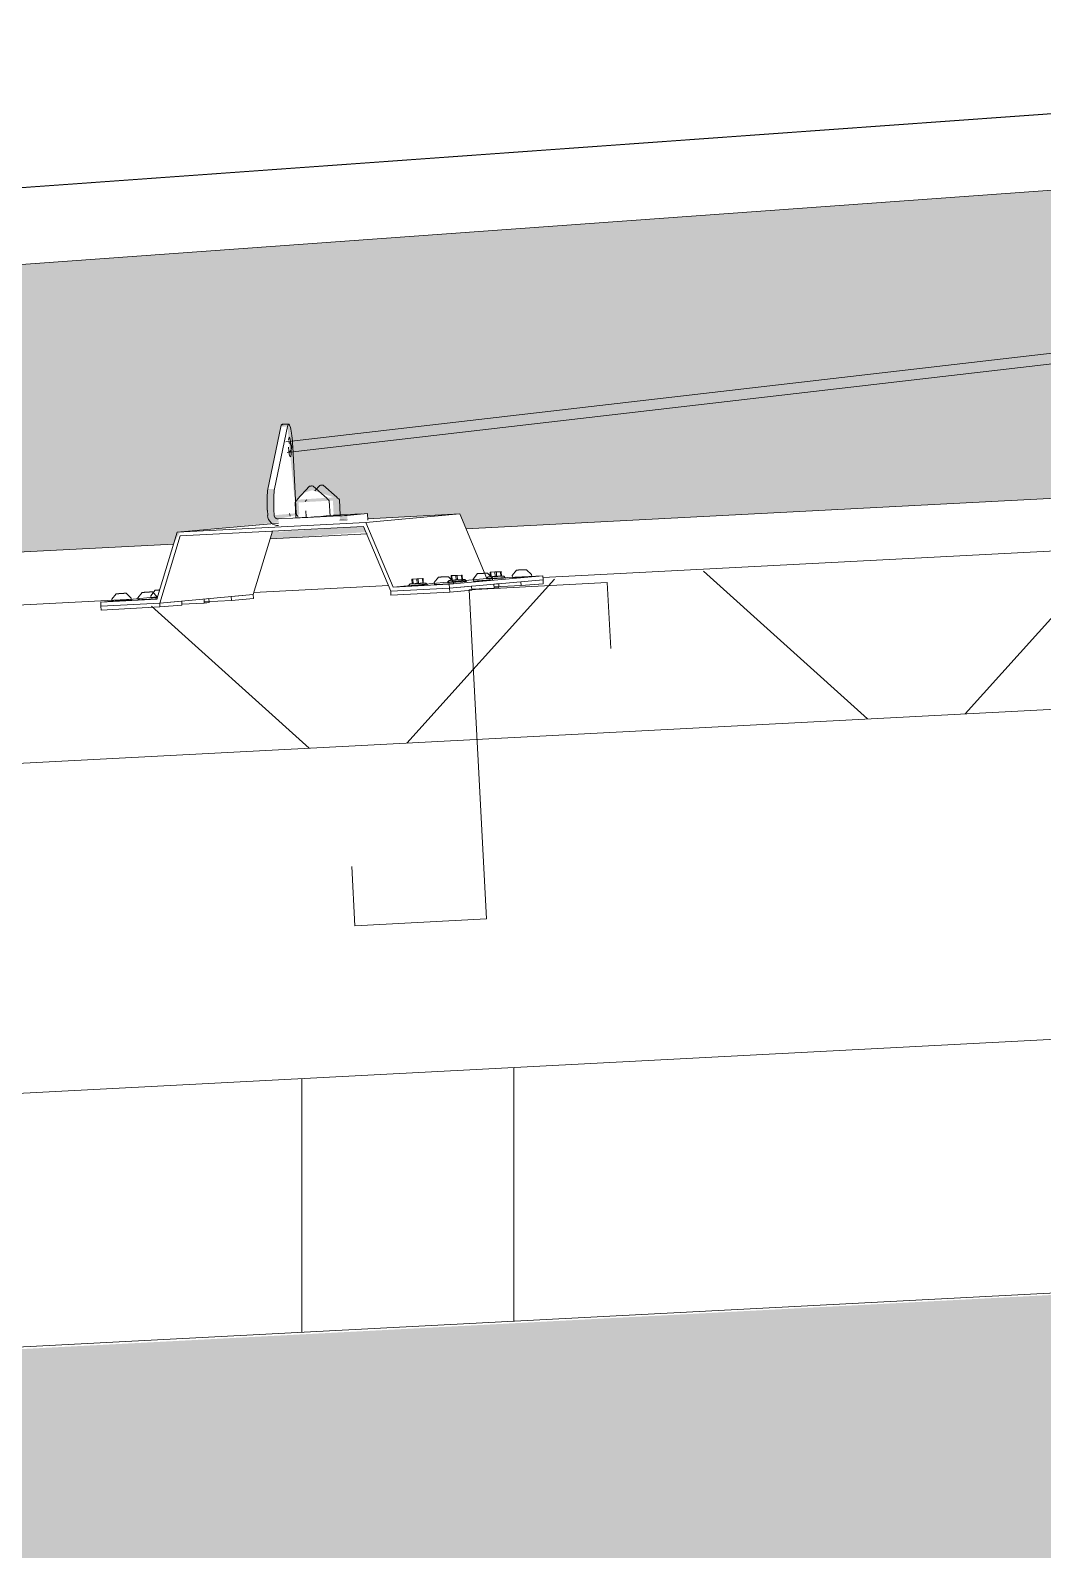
# Model space of a CAD drawing. Header units: millimetres. Extents: x 4237772 to 4686020, y -673 to 29459.
# Drawn here: x 4446597 to 4447365, y 9588 to 10741 of the extents above; entities that cross this region are included whole.
import ezdxf

# ---------------------------------------------------------------- set-up
doc = ezdxf.new("R2010")
doc.units = ezdxf.units.MM
for name, color, linetype, lineweight in [('A-DETL', 90, 'Continuous', 18), ('A-GENM', 13, 'Continuous', 5), ('A-ROOF', 132, 'Continuous', 5), ('A-ROOF-PATT', 132, 'Continuous', 5), ('Q-SPCQ', 91, 'Continuous', 5), ('S-COLS', 52, 'Continuous', 5)]:
    doc.layers.add(name, color=color, linetype=linetype, lineweight=lineweight)

# ---------------------------------------------------------------- blocks, each defined once
blk = doc.blocks.new('Mechanical - Condensers - Mechanical - Condensers-1249279-SECTION - GRIDS B1-B2')
at = {"layer": 'A-GENM'}
h = blk.add_hatch(color=256, dxfattribs=at)
h.paths.add_polyline_path([(4415037.4, 8329.8), (4436182.7, 9438.4), (4436182.7, 10891.3), (4436172.5, 10891.3), (4436172.5, 10439.2), (4414985.1, 9328.4), (4415005.1, 8947.9)])
h.paths.add_polyline_path([(4436716.5, 9466.4), (4437172.1, 9490.2), (4437172.1, 13590.3), (4461105.5, 13590.3), (4461105.5, 14590.3), (4437034.5, 14590), (4436716.5, 14562.1), (4436716.5, 9584)])
h.paths.add_polyline_path([(4436182.7, 10904), (4436182.7, 11332.6), (4436172.5, 11332.6), (4436172.5, 10904)])
h.paths.add_polyline_path([(4436182.7, 11345.3), (4436182.7, 14590.3), (4436172.5, 14590.3), (4436172.5, 11345.3)])
h.paths.add_polyline_path([(4475115.8, 13590.3), (4477373.7, 13590.3), (4477373.7, 14590.3), (4461305.5, 14590.3), (4461305.5, 13590.3), (4474992.1, 13590.3)])
blk.add_hatch(color=256, dxfattribs=at).paths.add_polyline_path([(4414985.1, 9328.4), (4436172.5, 10439.2), (4436075.1, 10534.1), (4414982.2, 9426), (4414981.9, 9414.9), (4414983.9, 9354.3)])
blk.add_line((4436075.1, 10534.1), (4414982.5, 9428.3), dxfattribs=at)
blk = doc.blocks.new('Static Line_Sayfa_Metal Deck_Pan Mount - Up to 15 _ pitch - Max 2 Users-1848369-SECTION - GRIDS B1-B2')
at = {"layer": 'Q-SPCQ'}
for p, q in [((4421898.8, 10513.6), (4421163.2, 10428.4)), ((4421164.1, 10420.4), (4421899.7, 10505.7)), ((4421149.5, 10392.5), (4421159.3, 10439.9)), ((4421164.3, 10440.2), (4421154.5, 10392.8)), ((4421165.2, 10442), (4421160.2, 10441.8)), ((4421171, 10374.3), (4421168.3, 10424.7)), ((4421194.1, 10385.8), (4421194.6, 10385.1)), ((4421195.5, 10384.6), (4421194.6, 10385.1)), ((4421201.8, 10386.5), (4421202.3, 10385.8)), ((4421203.2, 10385.3), (4421202.3, 10385.8)), ((4421203.8, 10384.5), (4421203.2, 10385.3)), ((4421149.3, 10372.5), (4421149.1, 10376.7)), ((4421154, 10377), (4421154.2, 10372.8)), ((4421170.1, 10382.4), (4421170.5, 10383.3)), ((4421170.1, 10382.4), (4421170.7, 10370.8)), ((4421171.4, 10383.9), (4421170.5, 10383.3)), ((4421171.8, 10384.7), (4421171.4, 10383.9)), ((4421177.8, 10383.1), (4421178.2, 10384)), ((4421179.1, 10384.6), (4421178.2, 10384)), ((4421178.2, 10376.2), (4421178.4, 10371.5)), ((4421196, 10383.8), (4421195.5, 10384.6)), ((4421196.6, 10372.2), (4421196, 10383.8)), ((4421220.7, 10373.9), (4421199.3, 10372.8)), ((4421204.4, 10372.9), (4421203.8, 10384.5)), ((4421217.2, 10373.4), (4421225, 10374.1)), ((4421295, 10373.8), (4421223.9, 10367.4)), ((4421225.3, 10369.1), (4421225, 10374.1)), ((4421225.2, 10370.2), (4421295, 10373.8)), ((4421295, 10373.8), (4421315.6, 10324.7)), ((4421223.9, 10367.4), (4421080.6, 10360)), ((4421151.6, 10366.4), (4421080.6, 10360)), ((4421082.8, 10357.1), (4421222, 10364.3)), ((4421151.6, 10366.4), (4421157.5, 10366.7)), ((4421157.4, 10370), (4421179.2, 10371.1)), ((4421179.2, 10371.1), (4421203.9, 10372.4)), ((4421204.1, 10369.1), (4421209.7, 10369.4)), ((4421209.5, 10372.7), (4421217.2, 10373.4)), ((4421222, 10364.3), (4421242.7, 10315.2)), ((4421244.6, 10318.3), (4421223.9, 10367.4)), ((4421080.6, 10360), (4421065.1, 10309.1)), ((4421067.4, 10306.2), (4421082.8, 10357.1)), ((4421153, 10360.8), (4421138.4, 10312.6)), ((4421318, 10329.6), (4421321.6, 10329.8)), ((4421318.6, 10329.7), (4421318, 10329.6)), ((4421318, 10329.6), (4421318.2, 10326.1)), ((4421322.8, 10329.9), (4421318.6, 10329.7)), ((4421318.6, 10329.7), (4421318.8, 10326.2)), ((4421321.6, 10329.8), (4421325.9, 10330)), ((4421321.8, 10326.3), (4421321.6, 10329.8)), ((4421326.5, 10330.1), (4421322.8, 10329.9)), ((4421322.8, 10329.9), (4421323, 10326.4)), ((4421325.9, 10330), (4421326.5, 10330.1)), ((4421325.9, 10330), (4421326.1, 10326.5)), ((4421326.5, 10330.1), (4421326.7, 10326.6)), ((4421349.6, 10326.3), (4421349.5, 10327.8)), ((4421242.7, 10315.2), (4421287.2, 10317.5)), ((4421242.7, 10315.2), (4421287.2, 10317.5)), ((4421315.6, 10324.7), (4421244.6, 10318.3)), ((4421287.1, 10320.5), (4421244.6, 10318.3)), ((4421258.8, 10324.3), (4421262.4, 10324.5)), ((4421259.4, 10324.3), (4421258.8, 10324.3)), ((4421259, 10320.8), (4421258.8, 10324.3)), ((4421262.6, 10321), (4421259, 10320.8)), ((4421259, 10320.8), (4421259.6, 10320.8)), ((4421263.6, 10324.6), (4421259.4, 10324.3)), ((4421259.6, 10320.8), (4421259.4, 10324.3)), ((4421259.6, 10320.8), (4421263.8, 10321.1)), ((4421262.4, 10324.5), (4421266.7, 10324.7)), ((4421262.6, 10321), (4421262.4, 10324.5)), ((4421266.9, 10321.2), (4421262.6, 10321)), ((4421267.3, 10324.7), (4421263.6, 10324.6)), ((4421263.6, 10324.6), (4421263.8, 10321.1)), ((4421263.8, 10321.1), (4421267.4, 10321.3)), ((4421266.7, 10324.7), (4421267.3, 10324.7)), ((4421266.9, 10321.2), (4421266.7, 10324.7)), ((4421267.4, 10321.3), (4421266.9, 10321.2)), ((4421267.4, 10321.3), (4421267.3, 10324.7)), ((4421275.7, 10321.7), (4421275.8, 10320.2)), ((4421358.1, 10326.9), (4421287.1, 10320.5)), ((4421287.2, 10317.5), (4421287.1, 10320.5)), ((4421358.3, 10323.9), (4421287.2, 10317.5)), ((4421287.2, 10317.5), (4421304, 10319)), ((4421287.4, 10314.5), (4421287.2, 10317.5)), ((4421304.1, 10316), (4421287.4, 10314.5)), ((4421288.4, 10327), (4421292, 10327.1)), ((4421289, 10327), (4421288.4, 10327)), ((4421288.6, 10323.5), (4421288.4, 10327)), ((4421292.2, 10323.6), (4421288.6, 10323.5)), ((4421288.6, 10323.5), (4421289.2, 10323.5)), ((4421293.2, 10327.2), (4421289, 10327)), ((4421289.2, 10323.5), (4421289, 10327)), ((4421289.2, 10323.5), (4421293.4, 10323.7)), ((4421290.4, 10320.9), (4421290.3, 10322.4)), ((4421292, 10327.1), (4421296.3, 10327.4)), ((4421292.2, 10323.6), (4421292, 10327.1)), ((4421296.5, 10323.9), (4421292.2, 10323.6)), ((4421296.9, 10327.4), (4421293.2, 10327.2)), ((4421293.2, 10327.2), (4421293.4, 10323.7)), ((4421293.4, 10323.7), (4421297, 10323.9)), ((4421296.3, 10327.4), (4421296.9, 10327.4)), ((4421296.5, 10323.9), (4421296.3, 10327.4)), ((4421297, 10323.9), (4421296.5, 10323.9)), ((4421297, 10323.9), (4421296.9, 10327.4)), ((4421304, 10319), (4421304.1, 10316)), ((4421321.1, 10317.6), (4421304.1, 10316.7)), ((4421305.3, 10324.3), (4421305.4, 10322.8)), ((4421315.6, 10324.7), (4421358.1, 10326.9)), ((4421321.8, 10326.3), (4421318.2, 10326.1)), ((4421318.2, 10326.1), (4421318.8, 10326.2)), ((4421318.8, 10326.2), (4421323, 10326.4)), ((4421320, 10323.6), (4421319.9, 10325.1)), ((4421320.9, 10320.6), (4421322.8, 10320.7)), ((4421321.1, 10317.6), (4421320.9, 10320.6)), ((4421341.7, 10319.4), (4421321.1, 10318.4)), ((4421321.1, 10317.7), (4421324.7, 10317.9)), ((4421322.9, 10317.7), (4421321.1, 10317.6)), ((4421326.1, 10326.5), (4421321.8, 10326.3)), ((4421322.8, 10320.7), (4421324.6, 10320.9)), ((4421324.7, 10317.9), (4421322.9, 10317.7)), ((4421323, 10326.4), (4421326.7, 10326.6)), ((4421324.7, 10317.9), (4421324.6, 10320.9)), ((4421326.7, 10326.6), (4421326.1, 10326.5)), ((4421334.9, 10327), (4421335, 10325.5)), ((4421341.5, 10322.4), (4421358.3, 10323.9)), ((4421341.5, 10322.4), (4421341.7, 10319.4)), ((4421358.4, 10320.9), (4421341.7, 10319.4)), ((4421358.1, 10326.9), (4421358.3, 10323.9)), ((4421358.4, 10320.9), (4421358.3, 10323.9)), ((4421065.8, 10310.8), (4421022.7, 10306.9)), ((4421065.1, 10309.1), (4421022.7, 10306.9)), ((4421022.7, 10306.9), (4421022.8, 10303.9)), ((4421022.8, 10303.9), (4421067.4, 10306.2)), ((4421022.8, 10303.9), (4421067.4, 10306.2)), ((4421031.1, 10309.1), (4421031.2, 10307.6)), ((4421045.8, 10308.3), (4421045.7, 10309.8)), ((4421050.9, 10310.1), (4421051, 10308.6)), ((4421060.7, 10311.7), (4421060.8, 10310.2)), ((4421067.4, 10306.2), (4421138.4, 10312.6)), ((4421067.4, 10306.2), (4421084.1, 10307.7)), ((4421067.5, 10303.2), (4421067.4, 10306.2)), ((4421084.3, 10304.7), (4421067.5, 10303.2)), ((4421084.3, 10304.7), (4421084.1, 10307.7)), ((4421101.2, 10306.2), (4421084.2, 10305.4)), ((4421101.1, 10309.2), (4421102.9, 10309.4)), ((4421101.2, 10306.2), (4421101.1, 10309.2)), ((4421121.9, 10308.1), (4421101.2, 10307)), ((4421101.2, 10306.4), (4421104.9, 10306.6)), ((4421103.1, 10306.4), (4421101.2, 10306.2)), ((4421102.9, 10309.4), (4421104.7, 10309.6)), ((4421104.9, 10306.6), (4421103.1, 10306.4)), ((4421104.9, 10306.6), (4421104.7, 10309.6)), ((4421121.7, 10311.1), (4421138.4, 10312.6)), ((4421121.9, 10308.1), (4421121.7, 10311.1)), ((4421138.6, 10309.6), (4421121.9, 10308.1)), ((4421138.6, 10309.6), (4421138.4, 10312.6)), ((4421242.8, 10312.2), (4421242.7, 10315.2)), ((4421287.4, 10314.5), (4421242.8, 10312.2)), ((4421023, 10300.9), (4421022.8, 10303.9)), ((4421067.5, 10303.2), (4421023, 10300.9))]:
    blk.add_line(p, q, dxfattribs=at)
at = {"layer": 'Q-SPCQ', "flags": 128}
for points in [[(4421171.8, 10384.7), (4421181.1, 10394.8), (4421181.8, 10394.9), (4421182, 10394.9), (4421182.1, 10394.9), (4421182.2, 10394.9), (4421182.2, 10394.9), (4421182.2, 10394.9), (4421182.3, 10394.9), (4421182.3, 10394.9), (4421182.3, 10394.9), (4421182.3, 10394.9), (4421182.3, 10394.9), (4421182.3, 10394.9), (4421182.4, 10394.9), (4421182.4, 10394.9), (4421182.4, 10394.9), (4421182.4, 10394.9)], [(4421194.1, 10385.8), (4421183.8, 10394.9), (4421183.1, 10395), (4421182.9, 10395), (4421182.8, 10395), (4421182.7, 10395), (4421182.7, 10395), (4421182.6, 10395), (4421182.6, 10395), (4421182.6, 10395), (4421182.6, 10395), (4421182.6, 10395), (4421182.5, 10395), (4421182.5, 10395), (4421182.5, 10395), (4421182.5, 10395), (4421182.5, 10395), (4421182.5, 10395)], [(4421185.1, 10391.4), (4421188.8, 10395.5), (4421189.5, 10395.6), (4421189.7, 10395.6), (4421189.8, 10395.6), (4421189.9, 10395.6), (4421189.9, 10395.6), (4421190, 10395.6), (4421190, 10395.6), (4421190, 10395.6), (4421190, 10395.6), (4421190, 10395.6), (4421190.1, 10395.6), (4421190.1, 10395.6), (4421190.1, 10395.6), (4421190.1, 10395.6), (4421190.1, 10395.6), (4421190.1, 10395.6)], [(4421201.8, 10386.5), (4421191.5, 10395.6), (4421190.8, 10395.7), (4421190.6, 10395.7), (4421190.5, 10395.7), (4421190.4, 10395.7), (4421190.4, 10395.7), (4421190.4, 10395.7), (4421190.3, 10395.7), (4421190.3, 10395.7), (4421190.3, 10395.7), (4421190.3, 10395.7), (4421190.3, 10395.7), (4421190.3, 10395.7), (4421190.3, 10395.7), (4421190.2, 10395.7), (4421190.2, 10395.7), (4421190.2, 10395.7)], [(4421305.3, 10324.3), (4421308.6, 10328.5), (4421308.9, 10328.5), (4421309, 10328.5), (4421309, 10328.5), (4421309.1, 10328.5), (4421309.1, 10328.5), (4421309.2, 10328.5), (4421309.2, 10328.5), (4421309.3, 10328.5), (4421309.3, 10328.5), (4421309.4, 10328.6), (4421309.4, 10328.6), (4421309.5, 10328.6), (4421309.6, 10328.6), (4421309.7, 10328.6), (4421309.7, 10328.6), (4421309.8, 10328.6), (4421309.9, 10328.6), (4421310, 10328.6), (4421310.1, 10328.6), (4421310.2, 10328.6), (4421310.3, 10328.6), (4421310.4, 10328.6), (4421310.5, 10328.6), (4421310.6, 10328.6), (4421310.7, 10328.6), (4421310.8, 10328.6), (4421311, 10328.6), (4421311.1, 10328.6), (4421311.2, 10328.7), (4421311.3, 10328.7), (4421311.5, 10328.7), (4421311.6, 10328.7), (4421311.7, 10328.7), (4421311.8, 10328.7), (4421312, 10328.7), (4421312.1, 10328.7), (4421312.2, 10328.7), (4421312.4, 10328.7), (4421312.5, 10328.7), (4421312.6, 10328.7), (4421312.8, 10328.7), (4421312.8, 10328.7)], [(4421319.9, 10325.1), (4421316.2, 10328.9), (4421315.9, 10328.9), (4421315.8, 10328.9), (4421315.8, 10328.9), (4421315.7, 10328.9), (4421315.7, 10328.9), (4421315.6, 10328.9), (4421315.6, 10328.9), (4421315.5, 10328.9), (4421315.5, 10328.9), (4421315.4, 10328.9), (4421315.4, 10328.9), (4421315.3, 10328.9), (4421315.2, 10328.9), (4421315.2, 10328.9), (4421315.1, 10328.9), (4421315, 10328.8), (4421314.9, 10328.8), (4421314.8, 10328.8), (4421314.7, 10328.8), (4421314.6, 10328.8), (4421314.5, 10328.8), (4421314.4, 10328.8), (4421314.3, 10328.8), (4421314.2, 10328.8), (4421314.1, 10328.8), (4421314, 10328.8), (4421313.9, 10328.8), (4421313.7, 10328.8), (4421313.6, 10328.8), (4421313.5, 10328.8), (4421313.4, 10328.8), (4421313.2, 10328.8), (4421313.1, 10328.8), (4421313, 10328.7), (4421312.8, 10328.7)], [(4421334.9, 10327), (4421338.2, 10331.1), (4421338.5, 10331.2), (4421338.6, 10331.2), (4421338.6, 10331.2), (4421338.7, 10331.2), (4421338.7, 10331.2), (4421338.8, 10331.2), (4421338.8, 10331.2), (4421338.9, 10331.2), (4421338.9, 10331.2), (4421339, 10331.2), (4421339.1, 10331.2), (4421339.1, 10331.2), (4421339.2, 10331.2), (4421339.3, 10331.2), (4421339.3, 10331.2), (4421339.4, 10331.2), (4421339.5, 10331.2), (4421339.6, 10331.3), (4421339.7, 10331.3), (4421339.8, 10331.3), (4421339.9, 10331.3), (4421340, 10331.3), (4421340.1, 10331.3), (4421340.2, 10331.3), (4421340.3, 10331.3), (4421340.5, 10331.3), (4421340.6, 10331.3), (4421340.7, 10331.3), (4421340.8, 10331.3), (4421340.9, 10331.3), (4421341.1, 10331.3), (4421341.2, 10331.3), (4421341.3, 10331.3), (4421341.5, 10331.4), (4421341.6, 10331.4), (4421341.7, 10331.4), (4421341.8, 10331.4), (4421342, 10331.4), (4421342.1, 10331.4), (4421342.2, 10331.4), (4421342.4, 10331.4), (4421342.4, 10331.4)], [(4421349.5, 10327.8), (4421345.8, 10331.5), (4421345.5, 10331.5), (4421345.4, 10331.5), (4421345.4, 10331.5), (4421345.3, 10331.5), (4421345.3, 10331.5), (4421345.2, 10331.5), (4421345.2, 10331.5), (4421345.1, 10331.5), (4421345.1, 10331.5), (4421345, 10331.5), (4421345, 10331.5), (4421344.9, 10331.5), (4421344.8, 10331.5), (4421344.8, 10331.5), (4421344.7, 10331.5), (4421344.6, 10331.5), (4421344.5, 10331.5), (4421344.4, 10331.5), (4421344.3, 10331.5), (4421344.2, 10331.5), (4421344.1, 10331.5), (4421344, 10331.5), (4421343.9, 10331.5), (4421343.8, 10331.5), (4421343.7, 10331.5), (4421343.6, 10331.5), (4421343.5, 10331.5), (4421343.3, 10331.5), (4421343.2, 10331.4), (4421343.1, 10331.4), (4421343, 10331.4), (4421342.8, 10331.4), (4421342.7, 10331.4), (4421342.6, 10331.4), (4421342.4, 10331.4)], [(4421060.7, 10311.7), (4421064, 10315.9), (4421064.3, 10315.9), (4421064.4, 10315.9), (4421064.4, 10315.9), (4421064.5, 10315.9), (4421064.5, 10315.9), (4421064.6, 10315.9), (4421064.6, 10315.9), (4421064.7, 10315.9), (4421064.7, 10315.9), (4421064.8, 10315.9), (4421064.8, 10316), (4421064.9, 10316), (4421065, 10316), (4421065.1, 10316), (4421065.1, 10316), (4421065.2, 10316), (4421065.3, 10316), (4421065.4, 10316), (4421065.5, 10316), (4421065.6, 10316), (4421065.7, 10316), (4421065.8, 10316), (4421065.9, 10316), (4421066, 10316), (4421066.1, 10316), (4421066.2, 10316), (4421066.4, 10316), (4421066.5, 10316), (4421066.6, 10316), (4421066.7, 10316.1), (4421066.9, 10316.1), (4421067, 10316.1), (4421067.1, 10316.1)], [(4421256, 10319.1), (4421257.3, 10320.7), (4421257.4, 10320.7), (4421257.4, 10320.7), (4421257.5, 10320.7), (4421257.5, 10320.7), (4421257.6, 10320.7), (4421257.6, 10320.7), (4421257.7, 10320.7), (4421257.8, 10320.8), (4421257.9, 10320.8), (4421258, 10320.8), (4421258.1, 10320.8), (4421258.2, 10320.8), (4421258.3, 10320.8), (4421258.4, 10320.8), (4421258.6, 10320.8), (4421258.7, 10320.8), (4421258.9, 10320.8), (4421259, 10320.8), (4421259.2, 10320.8), (4421259.3, 10320.8), (4421259.5, 10320.9), (4421259.7, 10320.9), (4421259.9, 10320.9), (4421260.1, 10320.9), (4421260.3, 10320.9), (4421260.5, 10320.9), (4421260.7, 10320.9), (4421260.9, 10320.9), (4421261.1, 10320.9), (4421261.3, 10321), (4421261.5, 10321), (4421261.8, 10321), (4421262, 10321), (4421262.2, 10321), (4421262.4, 10321), (4421262.7, 10321), (4421262.9, 10321), (4421263.1, 10321), (4421263.4, 10321.1), (4421263.6, 10321.1), (4421263.8, 10321.1), (4421264, 10321.1)], [(4421270.6, 10319.9), (4421269.2, 10321.3), (4421269.1, 10321.3), (4421269, 10321.3), (4421269, 10321.3), (4421268.9, 10321.3), (4421268.8, 10321.3), (4421268.8, 10321.3), (4421268.7, 10321.3), (4421268.6, 10321.3), (4421268.5, 10321.3), (4421268.4, 10321.3), (4421268.3, 10321.3), (4421268.2, 10321.3), (4421268.1, 10321.3), (4421268, 10321.3), (4421267.8, 10321.3), (4421267.7, 10321.3), (4421267.6, 10321.3), (4421267.4, 10321.3), (4421267.2, 10321.3), (4421267.1, 10321.2), (4421266.9, 10321.2), (4421266.7, 10321.2), (4421266.5, 10321.2), (4421266.3, 10321.2), (4421266.1, 10321.2), (4421265.9, 10321.2), (4421265.7, 10321.2), (4421265.5, 10321.2), (4421265.3, 10321.2), (4421265.1, 10321.1), (4421264.9, 10321.1), (4421264.6, 10321.1), (4421264.4, 10321.1), (4421264.2, 10321.1), (4421264, 10321.1), (4421264, 10321.1)], [(4421275.7, 10321.7), (4421279, 10325.8), (4421279.3, 10325.8), (4421279.4, 10325.9), (4421279.4, 10325.9), (4421279.5, 10325.9), (4421279.5, 10325.9), (4421279.6, 10325.9), (4421279.6, 10325.9), (4421279.7, 10325.9), (4421279.7, 10325.9), (4421279.8, 10325.9), (4421279.8, 10325.9), (4421279.9, 10325.9), (4421280, 10325.9), (4421280.1, 10325.9), (4421280.1, 10325.9), (4421280.2, 10325.9), (4421280.3, 10325.9), (4421280.4, 10325.9), (4421280.5, 10325.9), (4421280.6, 10325.9), (4421280.7, 10325.9), (4421280.8, 10325.9), (4421280.9, 10326), (4421281, 10326), (4421281.1, 10326), (4421281.2, 10326), (4421281.4, 10326), (4421281.5, 10326), (4421281.6, 10326), (4421281.7, 10326), (4421281.9, 10326), (4421282, 10326), (4421282.1, 10326), (4421282.2, 10326), (4421282.4, 10326), (4421282.5, 10326), (4421282.6, 10326), (4421282.8, 10326.1), (4421282.9, 10326.1), (4421283, 10326.1), (4421283.2, 10326.1), (4421283.2, 10326.1)], [(4421290.3, 10322.4), (4421286.6, 10326.2), (4421286.3, 10326.2), (4421286.2, 10326.2), (4421286.2, 10326.2), (4421286.1, 10326.2), (4421286.1, 10326.2), (4421286, 10326.2), (4421286, 10326.2), (4421285.9, 10326.2), (4421285.9, 10326.2), (4421285.8, 10326.2), (4421285.8, 10326.2), (4421285.7, 10326.2), (4421285.6, 10326.2), (4421285.5, 10326.2), (4421285.5, 10326.2), (4421285.4, 10326.2), (4421285.3, 10326.2), (4421285.2, 10326.2), (4421285.1, 10326.2), (4421285, 10326.2), (4421284.9, 10326.2), (4421284.8, 10326.2), (4421284.7, 10326.2), (4421284.6, 10326.1), (4421284.5, 10326.1), (4421284.4, 10326.1), (4421284.2, 10326.1), (4421284.1, 10326.1), (4421284, 10326.1), (4421283.9, 10326.1), (4421283.8, 10326.1), (4421283.6, 10326.1), (4421283.5, 10326.1), (4421283.4, 10326.1), (4421283.2, 10326.1)], [(4421285.6, 10321.8), (4421286.9, 10323.4), (4421287, 10323.4), (4421287, 10323.4), (4421287.1, 10323.4), (4421287.1, 10323.4), (4421287.2, 10323.4), (4421287.2, 10323.4), (4421287.3, 10323.4), (4421287.4, 10323.4), (4421287.5, 10323.4), (4421287.6, 10323.4), (4421287.7, 10323.4), (4421287.8, 10323.4), (4421287.9, 10323.4), (4421288, 10323.5), (4421288.2, 10323.5), (4421288.3, 10323.5), (4421288.5, 10323.5), (4421288.6, 10323.5), (4421288.8, 10323.5), (4421288.9, 10323.5), (4421289.1, 10323.5), (4421289.3, 10323.5), (4421289.5, 10323.5), (4421289.7, 10323.5), (4421289.9, 10323.6), (4421290.1, 10323.6), (4421290.3, 10323.6), (4421290.5, 10323.6), (4421290.7, 10323.6), (4421290.9, 10323.6), (4421291.2, 10323.6), (4421291.4, 10323.6), (4421291.6, 10323.7), (4421291.8, 10323.7), (4421292.1, 10323.7), (4421292.3, 10323.7), (4421292.5, 10323.7), (4421292.7, 10323.7), (4421293, 10323.7), (4421293.2, 10323.7), (4421293.4, 10323.7), (4421293.6, 10323.8)], [(4421300.2, 10322.6), (4421298.8, 10324), (4421298.7, 10324), (4421298.6, 10324), (4421298.6, 10324), (4421298.5, 10324), (4421298.5, 10324), (4421298.4, 10324), (4421298.3, 10324), (4421298.2, 10324), (4421298.1, 10324), (4421298.1, 10324), (4421297.9, 10324), (4421297.8, 10324), (4421297.7, 10324), (4421297.6, 10324), (4421297.5, 10323.9), (4421297.3, 10323.9), (4421297.2, 10323.9), (4421297, 10323.9), (4421296.8, 10323.9), (4421296.7, 10323.9), (4421296.5, 10323.9), (4421296.3, 10323.9), (4421296.1, 10323.9), (4421295.9, 10323.9), (4421295.7, 10323.9), (4421295.5, 10323.9), (4421295.3, 10323.8), (4421295.1, 10323.8), (4421294.9, 10323.8), (4421294.7, 10323.8), (4421294.5, 10323.8), (4421294.2, 10323.8), (4421294, 10323.8), (4421293.8, 10323.8), (4421293.6, 10323.8), (4421293.6, 10323.8)], [(4421315.2, 10324.5), (4421316.5, 10326), (4421316.6, 10326), (4421316.6, 10326.1), (4421316.7, 10326.1), (4421316.7, 10326.1), (4421316.8, 10326.1), (4421316.8, 10326.1), (4421316.9, 10326.1), (4421317, 10326.1), (4421317.1, 10326.1), (4421317.2, 10326.1), (4421317.3, 10326.1), (4421317.4, 10326.1), (4421317.5, 10326.1), (4421317.6, 10326.1), (4421317.8, 10326.1), (4421317.9, 10326.1), (4421318.1, 10326.1), (4421318.2, 10326.2), (4421318.4, 10326.2), (4421318.6, 10326.2), (4421318.7, 10326.2), (4421318.9, 10326.2), (4421319.1, 10326.2), (4421319.3, 10326.2), (4421319.5, 10326.2), (4421319.7, 10326.2), (4421319.9, 10326.2), (4421320.1, 10326.3), (4421320.3, 10326.3), (4421320.5, 10326.3), (4421320.8, 10326.3), (4421321, 10326.3), (4421321.2, 10326.3), (4421321.4, 10326.3), (4421321.7, 10326.3), (4421321.9, 10326.4), (4421322.1, 10326.4), (4421322.4, 10326.4), (4421322.6, 10326.4), (4421322.8, 10326.4), (4421323, 10326.4), (4421323.2, 10326.4)], [(4421329.8, 10325.2), (4421328.4, 10326.7), (4421328.3, 10326.7), (4421328.2, 10326.7), (4421328.2, 10326.7), (4421328.1, 10326.7), (4421328.1, 10326.7), (4421328, 10326.7), (4421327.9, 10326.6), (4421327.8, 10326.6), (4421327.8, 10326.6), (4421327.7, 10326.6), (4421327.6, 10326.6), (4421327.4, 10326.6), (4421327.3, 10326.6), (4421327.2, 10326.6), (4421327.1, 10326.6), (4421326.9, 10326.6), (4421326.8, 10326.6), (4421326.6, 10326.6), (4421326.4, 10326.6), (4421326.3, 10326.6), (4421326.1, 10326.6), (4421325.9, 10326.6), (4421325.7, 10326.5), (4421325.5, 10326.5), (4421325.3, 10326.5), (4421325.1, 10326.5), (4421324.9, 10326.5), (4421324.7, 10326.5), (4421324.5, 10326.5), (4421324.3, 10326.5), (4421324.1, 10326.5), (4421323.9, 10326.5), (4421323.6, 10326.4), (4421323.4, 10326.4), (4421323.2, 10326.4), (4421323.2, 10326.4)], [(4421031.1, 10309.1), (4421034.4, 10313.2), (4421034.7, 10313.2), (4421034.8, 10313.3), (4421034.8, 10313.3), (4421034.9, 10313.3), (4421034.9, 10313.3), (4421035, 10313.3), (4421035, 10313.3), (4421035.1, 10313.3), (4421035.1, 10313.3), (4421035.2, 10313.3), (4421035.2, 10313.3), (4421035.3, 10313.3), (4421035.4, 10313.3), (4421035.4, 10313.3), (4421035.5, 10313.3), (4421035.6, 10313.3), (4421035.7, 10313.3), (4421035.8, 10313.3), (4421035.9, 10313.3), (4421036, 10313.3), (4421036.1, 10313.3), (4421036.2, 10313.3), (4421036.3, 10313.3), (4421036.4, 10313.4), (4421036.5, 10313.4), (4421036.6, 10313.4), (4421036.8, 10313.4), (4421036.9, 10313.4), (4421037, 10313.4), (4421037.1, 10313.4), (4421037.2, 10313.4), (4421037.4, 10313.4), (4421037.5, 10313.4), (4421037.6, 10313.4), (4421037.8, 10313.4), (4421037.9, 10313.4), (4421038, 10313.4), (4421038.2, 10313.4), (4421038.3, 10313.5), (4421038.4, 10313.5), (4421038.6, 10313.5), (4421038.6, 10313.5)], [(4421045.7, 10309.8), (4421042, 10313.6), (4421041.7, 10313.6), (4421041.6, 10313.6), (4421041.6, 10313.6), (4421041.5, 10313.6), (4421041.5, 10313.6), (4421041.4, 10313.6), (4421041.4, 10313.6), (4421041.3, 10313.6), (4421041.3, 10313.6), (4421041.2, 10313.6), (4421041.2, 10313.6), (4421041.1, 10313.6), (4421041, 10313.6), (4421040.9, 10313.6), (4421040.9, 10313.6), (4421040.8, 10313.6), (4421040.7, 10313.6), (4421040.6, 10313.6), (4421040.5, 10313.6), (4421040.4, 10313.6), (4421040.3, 10313.6), (4421040.2, 10313.6), (4421040.1, 10313.5), (4421040, 10313.5), (4421039.9, 10313.5), (4421039.8, 10313.5), (4421039.6, 10313.5), (4421039.5, 10313.5), (4421039.4, 10313.5), (4421039.3, 10313.5), (4421039.1, 10313.5), (4421039, 10313.5), (4421038.9, 10313.5), (4421038.8, 10313.5), (4421038.6, 10313.5)], [(4421050.9, 10310.1), (4421054.2, 10314.2), (4421054.5, 10314.3), (4421054.6, 10314.3), (4421054.6, 10314.3), (4421054.7, 10314.3), (4421054.7, 10314.3), (4421054.8, 10314.3), (4421054.8, 10314.3), (4421054.9, 10314.3), (4421054.9, 10314.3), (4421055, 10314.3), (4421055, 10314.3), (4421055.1, 10314.3), (4421055.2, 10314.3), (4421055.3, 10314.3), (4421055.3, 10314.3), (4421055.4, 10314.3), (4421055.5, 10314.3), (4421055.6, 10314.3), (4421055.7, 10314.3), (4421055.8, 10314.4), (4421055.9, 10314.4), (4421056, 10314.4), (4421056.1, 10314.4), (4421056.2, 10314.4), (4421056.3, 10314.4), (4421056.4, 10314.4), (4421056.6, 10314.4), (4421056.7, 10314.4), (4421056.8, 10314.4), (4421056.9, 10314.4), (4421057.1, 10314.4), (4421057.2, 10314.4), (4421057.3, 10314.4), (4421057.4, 10314.4), (4421057.6, 10314.4), (4421057.7, 10314.5), (4421057.8, 10314.5), (4421058, 10314.5), (4421058.1, 10314.5), (4421058.2, 10314.5), (4421058.4, 10314.5), (4421058.4, 10314.5)], [(4421065.5, 10310.8), (4421061.8, 10314.6), (4421061.5, 10314.6), (4421061.4, 10314.6), (4421061.4, 10314.6), (4421061.3, 10314.6), (4421061.3, 10314.6), (4421061.2, 10314.6), (4421061.2, 10314.6), (4421061.1, 10314.6), (4421061.1, 10314.6), (4421061, 10314.6), (4421061, 10314.6), (4421060.9, 10314.6), (4421060.8, 10314.6), (4421060.7, 10314.6), (4421060.7, 10314.6), (4421060.6, 10314.6), (4421060.5, 10314.6), (4421060.4, 10314.6), (4421060.3, 10314.6), (4421060.2, 10314.6), (4421060.1, 10314.6), (4421060, 10314.6), (4421059.9, 10314.6), (4421059.8, 10314.6), (4421059.7, 10314.6), (4421059.6, 10314.5), (4421059.4, 10314.5), (4421059.3, 10314.5), (4421059.2, 10314.5), (4421059.1, 10314.5), (4421059, 10314.5), (4421058.8, 10314.5), (4421058.7, 10314.5), (4421058.6, 10314.5), (4421058.4, 10314.5)]]:
    blk.add_lwpolyline(points, dxfattribs=at)
at = {"layer": 'Q-SPCQ'}
for centre, major_axis, ratio, start_param, end_param in [((4421166.1, 10424.5), (-0.9, 17.5), 0.129148, 4.717331, 6.741913), ((4421161.1, 10424.3), (-0.9, 17.5), 0.129148, 5.982695, 6.741913), ((4421166.1, 10424.5), (-0.39, 7.49), 0.129148, 4.717331, 7.073526), ((4421166.1, 10424.5), (-0.39, 7.49), 0.129148, 1.575739, 4.717331), ((4421163.6, 10424.4), (-0.36, 3.98), 0.991613, 4.67446, 5.721658), ((4421163.6, 10424.4), (-0.36, 3.98), 0.991613, 3.627263, 4.67446), ((4421151.3, 10376.9), (-0.9, 17.5), 0.129148, 0.458728, 1.575739), ((4421156.3, 10377.2), (-0.9, 17.5), 0.129148, 0.458728, 1.575739), ((4421173.9, 10374.5), (-0.72, 7.97), 0.991613, 1.532867, 1.794667), ((4421173.9, 10374.5), (-0.27, 2.99), 0.991613, 1.532867, 2.580065), ((4421157.2, 10373), (-0.72, 7.97), 0.991613, 1.532867, 3.103664), ((4421157.2, 10373), (-0.27, 2.99), 0.991613, 1.532867, 3.103664), ((4421183.7, 10371.5), (13, 0.7), 0.004901, 3.141593, 4.582878), ((4421183.7, 10371.5), (13, 0.7), 0.004901, 2.602437, 3.012082), ((4421191.4, 10372.2), (13, 0.7), 0.004901, 3.012082, 3.141593), ((4421183.7, 10371.5), (13, 0.7), 0.004901, 4.582878, 6.153674), ((4421191.4, 10372.2), (13, 0.7), 0.004901, 4.730043, 7.157125), ((4421183.7, 10371.5), (13, 0.7), 0.004901, 0, 0.87394), ((4421204.6, 10372.4), (4.99, 0.26), 0.004901, 4.582878, 6.153674), ((4421263.3, 10319.5), (7.27, 0.38), 0.004901, 1.441285, 4.582878), ((4421263.3, 10319.5), (7.27, 0.38), 0.004901, 4.582878, 7.724471), ((4421283.1, 10320.5), (7.29, 0.38), 0.004901, 1.441285, 4.582878), ((4421283.1, 10320.5), (7.29, 0.38), 0.004901, 4.582878, 7.724471), ((4421292.9, 10322.2), (7.27, 0.38), 0.004901, 1.441285, 4.582878), ((4421292.9, 10322.2), (7.27, 0.38), 0.004901, 4.582878, 7.724471), ((4421312.7, 10323.2), (7.29, 0.38), 0.004901, 1.441285, 4.582878), ((4421312.7, 10323.2), (7.29, 0.38), 0.004901, 4.582878, 7.724471), ((4421322.5, 10324.9), (7.27, 0.38), 0.004901, 1.441285, 4.582878), ((4421322.5, 10324.9), (7.27, 0.38), 0.004901, 4.582878, 7.724471), ((4421342.3, 10325.9), (7.29, 0.38), 0.004901, 1.441285, 4.582878), ((4421342.3, 10325.9), (7.29, 0.38), 0.004901, 4.582878, 7.724471), ((4421038.5, 10307.9), (7.29, 0.38), 0.004901, 1.441285, 4.582878), ((4421038.5, 10307.9), (7.29, 0.38), 0.004901, 4.582878, 7.724471), ((4421058.3, 10309), (7.29, 0.38), 0.004901, 1.441285, 4.582878), ((4421058.3, 10309), (7.29, 0.38), 0.004901, 4.582878, 6.283185), ((4421058.3, 10309), (7.29, 0.38), 0.004901, 0.394088, 1.441285), ((4421068.1, 10310.6), (7.29, 0.38), 0.004901, 1.96472, 4.310386)]:
    blk.add_ellipse(centre, major_axis=major_axis, ratio=ratio, start_param=start_param, end_param=end_param, dxfattribs=at)
blk = doc.blocks.new('GT01 - GT01-2642391-SECTION - GRIDS B1-B2')
at = {"layer": 'A-GENM'}
for p, q in [((4409876.5, 9824.6), (4428941.3, 11194.8)), ((4409878.6, 9824.6), (4428943.2, 11194.8))]:
    blk.add_line(p, q, dxfattribs=at)

msp = doc.modelspace()

# ---------------------------------------------------------------- hatches: boundary and pattern name
at = {"layer": 'A-ROOF-PATT'}
h = msp.add_hatch(dxfattribs=at)
h.set_pattern_fill('FP_187', color=256, style=0, pattern_type=2)
h.set_pattern_definition([(3.013, (37691.9309, -226018.123), (-31.18210451525, -1.0529e-05), [])])
h.paths.add_polyline_path([(4446822.7, 10371.9), (4446831.5, 10372.4), (4446831.7, 10369.1), (4446837.2, 10370), (4446837.1, 10372.7), (4446822.1, 10371.9)])
h.paths.add_polyline_path([(4447460.8, 10390.4), (4447461.4, 10390.4), (4447460.8, 10426.5)])
h.paths.add_polyline_path([(4435506.2, 9766.6), (4446705.4, 10350.9), (4446710.4, 10360.2), (4446785.1, 10367.4), (4446784.9, 10370), (4446800.8, 10373.4), (4446800.3, 10382.5), (4446826.3, 10384), (4446826.9, 10372.6), (4446852.5, 10373.8), (4446852.8, 10370.2), (4446922.5, 10373.8), (4446927.3, 10362.5), (4447460.8, 10390.4), (4447462.7, 10427.3), (4447531.2, 10432.2), (4447531.1, 10434.1), (4447580.2, 10434.4), (4447580.2, 10434.2), (4447680.2, 10437.1), (4447680.7, 10432.2), (4447684.4, 10402), (4461505.4, 11123.2), (4461702.7, 11188.8), (4461702.7, 11216.8), (4461413.3, 11202), (4461413.3, 11495.4), (4461113.1, 11479.6), (4461111.4, 11277.7), (4460816.9, 11226.6), (4460803.9, 11228.3), (4460788.7, 11235.7), (4460779, 11244.5), (4460771.9, 11255.5), (4460768, 11268), (4460767.5, 11281), (4460770.3, 11293.8), (4460775.3, 11303.8), (4460785.5, 11315), (4460797.5, 11322.2), (4460814.6, 11327), (4461013.1, 11362), (4461013.1, 11474.3), (4456579.3, 11241.1), (4456599.2, 11193.6), (4456641.7, 11195.8), (4456641.7, 11189.8), (4456526.4, 11181.1), (4456524.9, 11187.2), (4456505.6, 11233.2), (4456436.4, 11228.9), (4456419.8, 11178.3), (4456306.6, 11169.8), (4456306.4, 11175.8), (4456349.2, 11179.6), (4456366.4, 11229.1), (4456348.5, 11228.9), (4455705.8, 11195.1), (4455707.7, 11174), (4455697.4, 11174.6), (4455696, 11175), (4455694.3, 11174.9), (4455693.6, 11194.5), (4454961.7, 11155.2), (4454964.9, 11107.2), (4454954.6, 11107.7), (4454953.8, 11108.2), (4454951.5, 11108.1), (4454949.8, 11155.3), (4454420.5, 11126), (4454221.1, 11106), (4454218.8, 11104), (4454220.6, 11056.5), (4454222.1, 11040.3), (4454211.8, 11040.9), (4454211.1, 11041.4), (4454208.8, 11041.3), (4454206.2, 11096.3), (4454207, 11103.2), (4454208.5, 11103.3), (4454208.5, 11104.4), (4454203, 11105.2), (4454198.4, 11106), (4453478.3, 11039.1), (4453476, 11037.1), (4453477.9, 10989.7), (4453479.4, 10973.5), (4453469.1, 10974.1), (4453468.3, 10974.5), (4453466, 10974.4), (4453463.5, 11029.4), (4453464.3, 11036.4), (4453465.7, 11036.5), (4453465.7, 11037.5), (4453460.3, 11038.3), (4453455.7, 11039.1), (4452735.5, 10972.3), (4452733.2, 10970.3), (4452735.1, 10922.9), (4452736.6, 10906.7), (4452726.3, 10907.2), (4452725.5, 10907.7), (4452723.2, 10907.6), (4452720.7, 10962.6), (4452721.5, 10969.6), (4452723, 10969.6), (4452722.9, 10970.7), (4452717.5, 10971.5), (4452712.9, 10972.3), (4451992.8, 10905.4), (4451990.4, 10903.5), (4451992.3, 10856), (4451993.8, 10839.8), (4451983.5, 10840.4), (4451982.7, 10840.9), (4451980.5, 10840.7), (4451977.9, 10895.7), (4451978.7, 10902.7), (4451980.2, 10902.8), (4451980.1, 10903.9), (4451974.7, 10904.7), (4451970.1, 10905.5), (4451250, 10838.6), (4451247.7, 10836.6), (4451249.5, 10789.2), (4451251.1, 10773), (4451240.7, 10773.6), (4451240, 10774), (4451237.7, 10773.9), (4451235.1, 10828.9), (4451235.9, 10835.9), (4451237.4, 10836), (4451237.4, 10837), (4451232, 10837.8), (4451227.3, 10838.6), (4450507.2, 10771.8), (4450504.9, 10769.8), (4450506.8, 10722.3), (4450508.3, 10706.2), (4450498, 10706.7), (4450497.2, 10707.2), (4450494.9, 10707.1), (4450492.4, 10762.1), (4450493.2, 10769.1), (4450494.7, 10769.1), (4450494.6, 10770.2), (4450489.2, 10771), (4450484.6, 10771.8), (4449764.4, 10704.9), (4449762.1, 10703), (4449764, 10655.5), (4449765.5, 10639.3), (4449755.2, 10639.9), (4449755, 10640.4), (4449752.1, 10640.2), (4449749.6, 10695.2), (4449750.4, 10702.2), (4449751.9, 10702.3), (4449751.8, 10703.4), (4449746.4, 10704.2), (4449741.8, 10705), (4449021.7, 10638.1), (4449019.4, 10636.1), (4449021.2, 10588.7), (4449022.7, 10572.5), (4449012.4, 10573.1), (4449011.7, 10573.5), (4449009.4, 10573.4), (4449006.8, 10628.4), (4449007.6, 10635.4), (4449009.1, 10635.5), (4449009, 10636.5), (4449003.6, 10637.3), (4448999, 10638.1), (4448278.9, 10571.3), (4448276.6, 10569.3), (4448279.4, 10511.8), (4448280, 10505.6), (4448269.6, 10507), (4448269.5, 10506.7), (4448266.6, 10508.8), (4448264, 10561.6), (4448264.8, 10568.6), (4448266.3, 10568.6), (4448266.3, 10569.7), (4448260.9, 10570.5), (4448256.3, 10571.3), (4447536.1, 10504.4), (4447533.8, 10502.4), (4447535.7, 10455), (4447537.2, 10438.8), (4447526.9, 10438.8), (4447526.1, 10439.8), (4447523.8, 10439.7), (4447521.3, 10494.7), (4447522.1, 10501.7), (4447523.6, 10501.8), (4447523.5, 10502.8), (4447518.1, 10503.6), (4447513.4, 10507.6), (4447513.2, 10511.2), (4447524.1, 10515.9), (4447537.5, 10515.4), (4447540.4, 10514.9), (4448261.8, 10581.9), (4448264.1, 10582.5), (4448280.3, 10582.3), (4448283.2, 10581.7), (4449006, 10648), (4449006.8, 10649.4), (4449023.1, 10649.1), (4449025.9, 10648.6), (4449747.3, 10715.6), (4449749.6, 10716.2), (4449765.8, 10715.9), (4449768.7, 10715.4), (4450490.1, 10782.4), (4450492.4, 10783), (4450508.6, 10782.8), (4450511.5, 10782.2), (4451232.9, 10849.3), (4451235.2, 10849.9), (4451251.4, 10849.6), (4451254.3, 10849.1), (4451975.6, 10916.1), (4451977.9, 10916.7), (4451994.1, 10916.4), (4451997, 10915.9), (4452718.4, 10982.9), (4452720.7, 10983.5), (4452736.9, 10983.3), (4452739.8, 10982.8), (4453461.2, 11049.8), (4453463.5, 11050.4), (4453479.7, 11050.1), (4453482.6, 11049.6), (4453969.2, 11093.5), (4435680.2, 9779.1)])
h.paths.add_polyline_path([(4446778.8, 10354.8), (4446851.4, 10360), (4446849.5, 10364.3), (4446780.4, 10360), (4446779.5, 10357.1)])
h.paths.add_polyline_path([(4446805.3, 10371.6), (4446806.8, 10373.8), (4446805.4, 10373.4)])
h.paths.add_polyline_path([(4446781.8, 10372.8), (4446781.8, 10392.8), (4446777.1, 10392.8), (4446786.9, 10439.9), (4446791.8, 10440.2), (4446796.6, 10391.1), (4446798.5, 10374.3), (4446784.9, 10373.1)])
h.paths.add_polyline_path([(4446800.2, 10384.7), (4446802.9, 10389.4), (4446810.6, 10391.8), (4446827, 10386.4), (4446802.9, 10384.8)])
h.paths.add_polyline_path([(4447531.1, 10434.1), (4447588, 10437.4), (4447534.7, 10434.3)])
h.paths.add_polyline_path([(4448198.5, 10438.4), (4448198.3, 10441.4), (4448204.4, 10444.2), (4448204.3, 10452.2), (4448205.5, 10494.1), (4448274, 10498.5), (4448274, 10500.9), (4448330.7, 10504.2), (4448322.9, 10503.5), (4448323, 10501.1), (4448423, 10504), (4448425, 10481.1), (4448427.5, 10454.7), (4448427.3, 10453.7), (4448427.2, 10451.4), (4448203.5, 10438.7)])
h.paths.add_polyline_path([(4447560.9, 10438.8), (4447560.5, 10446.2), (4447581.5, 10447), (4447581.9, 10439.9), (4447561.3, 10438.8)])
h.paths.add_polyline_path([(4447561.2, 10453.4), (4447567.5, 10455.8), (4447568.3, 10454.9), (4447565.3, 10454.2)])
h.paths.add_polyline_path([(4447563.8, 10449.5), (4447563.8, 10452.9), (4447568.3, 10454.2), (4447570.2, 10455.8), (4447575, 10455.8), (4447578.6, 10452.2), (4447577.4, 10450.3), (4447568.3, 10449.8)])
h.paths.add_polyline_path([(4448941.3, 10505.3), (4448941.1, 10508.3), (4448947.2, 10511), (4448947.1, 10519.1), (4448948.3, 10560.9), (4449016.7, 10565.4), (4449016.8, 10567.8), (4449073.5, 10571), (4449065.6, 10570.3), (4449065.8, 10567.9), (4449165.8, 10570.8), (4449166.7, 10560.6), (4449170.2, 10521.5), (4449170.1, 10520.5), (4449170, 10518.3), (4448948.6, 10505.7)])
h.paths.add_polyline_path([(4448303.7, 10505.6), (4448303.3, 10513), (4448324.4, 10511.8), (4448324.6, 10506.7), (4448304, 10505.6)])
h.paths.add_polyline_path([(4448304, 10520.2), (4448310.2, 10522.6), (4448311.1, 10521.7), (4448308.1, 10521.1)])
h.paths.add_polyline_path([(4448306.6, 10516.4), (4448306.6, 10519.8), (4448311.1, 10521.1), (4448313, 10522.6), (4448317.8, 10522.6), (4448321.3, 10519), (4448320.2, 10517.1), (4448311.1, 10516.6)])
h.paths.add_polyline_path([(4449684, 10572.1), (4449683.9, 10575.1), (4449690, 10577.9), (4449689.8, 10585.9), (4449691, 10627.8), (4449759.5, 10632.2), (4449759.5, 10634.6), (4449816.3, 10637.9), (4449808.4, 10637.1), (4449808.6, 10634.7), (4449908.6, 10637.6), (4449909.5, 10627.5), (4449913, 10588.4), (4449912.9, 10587.3), (4449912.8, 10585.1), (4449689.1, 10572.4)])
h.paths.add_polyline_path([(4449046.5, 10572.5), (4449046.1, 10579.9), (4449067, 10580.7), (4449067.4, 10573.6), (4449046.8, 10572.5)])
h.paths.add_polyline_path([(4449046.7, 10587.1), (4449053, 10589.5), (4449053.8, 10588.5), (4449050.9, 10587.9)])
h.paths.add_polyline_path([(4449049.3, 10583.2), (4449049.3, 10586.6), (4449053.8, 10587.9), (4449055.7, 10589.5), (4449060.6, 10589.5), (4449064.1, 10585.8), (4449062.9, 10583.9), (4449053.9, 10583.4)])
h.paths.add_polyline_path([(4450426.8, 10639), (4450426.6, 10642), (4450432.7, 10644.7), (4450432.6, 10652.7), (4450433.8, 10694.6), (4450502.3, 10699), (4450502.3, 10701.4), (4450559, 10704.7), (4450551.2, 10704), (4450551.3, 10701.6), (4450651.3, 10704.5), (4450652.2, 10694.3), (4450655.8, 10655.2), (4450655.6, 10654.2), (4450655.5, 10651.9), (4450484.9, 10642)])
h.paths.add_polyline_path([(4449789.2, 10639.3), (4449788.9, 10646.7), (4449809.8, 10647.6), (4449810.2, 10640.4), (4449789.6, 10639.3)])
h.paths.add_polyline_path([(4449789.5, 10653.9), (4449795.8, 10656.3), (4449796.6, 10655.4), (4449793.6, 10654.7)])
h.paths.add_polyline_path([(4449792.1, 10650), (4449792.1, 10653.5), (4449796.6, 10654.7), (4449798.5, 10656.3), (4449803.3, 10656.3), (4449806.9, 10652.7), (4449805.7, 10650.8), (4449796.6, 10650.3)])
h.paths.add_polyline_path([(4451169.6, 10705.8), (4451169.4, 10708.8), (4451175.5, 10711.6), (4451175.4, 10719.6), (4451176.6, 10761.4), (4451245.1, 10765.9), (4451246.9, 10768.5), (4451301.8, 10771.5), (4451293.9, 10770.8), (4451294.1, 10768.4), (4451394.1, 10771.3), (4451395, 10761.1), (4451398.6, 10722), (4451398.4, 10721), (4451398.3, 10718.8), (4451174.6, 10706.1)])
h.paths.add_polyline_path([(4450532, 10706.1), (4450531.6, 10713.5), (4450552.6, 10713.9), (4450553, 10707.3), (4450532.4, 10706.2)])
h.paths.add_polyline_path([(4450532.3, 10720.7), (4450538.6, 10723.1), (4450539, 10722.1), (4450536.4, 10721.6)])
h.paths.add_polyline_path([(4450534.9, 10716.9), (4450532.3, 10720.7), (4450539.4, 10721.6), (4450541.3, 10723.1), (4450546.1, 10723.1), (4450549.7, 10719.5), (4450548.5, 10717.6), (4450539.3, 10717.1)])
h.paths.add_polyline_path([(4451912.3, 10772.6), (4451912.2, 10775.6), (4451918.3, 10778.4), (4451918.2, 10786.4), (4451919.4, 10828.3), (4451987.8, 10832.7), (4451989.4, 10835.3), (4452044.6, 10838.4), (4452036.7, 10837.6), (4452036.9, 10835.2), (4452136.9, 10838.2), (4452137.8, 10828), (4452141.3, 10788.9), (4452141.2, 10787.8), (4452141.1, 10785.6), (4451917.4, 10772.9)])
h.paths.add_polyline_path([(4451274.8, 10773), (4451274.4, 10780.4), (4451295.4, 10781.2), (4451295.7, 10774.1), (4451275.1, 10773)])
h.paths.add_polyline_path([(4451275.1, 10787.6), (4451281.3, 10790), (4451282.2, 10789), (4451279.2, 10788.4)])
h.paths.add_polyline_path([(4451277.7, 10783.7), (4451277.7, 10787.1), (4451282.2, 10788.4), (4451284.1, 10790), (4451288.9, 10790), (4451292.4, 10786.3), (4451291.2, 10784.4), (4451282.2, 10783.9)])
h.paths.add_polyline_path([(4452655.1, 10839.5), (4452655, 10842.5), (4452661.1, 10845.2), (4452660.9, 10856.3), (4452662.1, 10895.1), (4452730.6, 10899.6), (4452731.8, 10902.1), (4452787.4, 10905.2), (4452779.5, 10904.5), (4452779.7, 10902.1), (4452879.6, 10905), (4452880.5, 10894.8), (4452884.1, 10855.7), (4452884, 10854.7), (4452883.9, 10852.4), (4452660.2, 10839.7)])
h.paths.add_polyline_path([(4452017.6, 10839.8), (4452017.2, 10847.2), (4452038.1, 10848.1), (4452038.5, 10840.9), (4452017.9, 10839.8)])
h.paths.add_polyline_path([(4452017.8, 10854.4), (4452023, 10858.1), (4452024.9, 10855.9), (4452022, 10855.3)])
h.paths.add_polyline_path([(4452020.4, 10850.6), (4452020.4, 10854), (4452024.9, 10855.3), (4452025.8, 10856.3), (4452029.4, 10858.1), (4452035.2, 10853.2), (4452034, 10851.3), (4452025, 10850.8)])
h.paths.add_polyline_path([(4453397.9, 10906.3), (4453397.7, 10909.3), (4453403.8, 10912.1), (4453403.7, 10920.1), (4453404.9, 10961.9), (4453473.4, 10966.4), (4453474.3, 10968.9), (4453530.1, 10972.1), (4453522.3, 10971.3), (4453522.4, 10968.9), (4453622.4, 10971.8), (4453623.3, 10961.7), (4453626.9, 10922.5), (4453626.7, 10921.5), (4453626.6, 10919.3), (4453402.9, 10906.6)])
h.paths.add_polyline_path([(4452760.3, 10906.6), (4452759.9, 10914.1), (4452780.9, 10914.4), (4452781.3, 10907.8), (4452760.7, 10906.7)])
h.paths.add_polyline_path([(4452760.6, 10921.2), (4452766.9, 10923.7), (4452767.3, 10922.6), (4452764.7, 10922.1)])
h.paths.add_polyline_path([(4452763.2, 10917.4), (4452760.6, 10921.2), (4452767.7, 10922.1), (4452769.6, 10923.7), (4452774.4, 10923.7), (4452778, 10920), (4452776.8, 10918.1), (4452767.6, 10917.6)])
h.paths.add_polyline_path([(4454140.7, 10973.1), (4454140.5, 10976.1), (4454146.6, 10978.9), (4454146.5, 10986.9), (4454147.7, 11028.8), (4454216.1, 11033.2), (4454216.7, 11035.7), (4454272.9, 11038.9), (4454265, 11038.1), (4454265.2, 11035.8), (4454365.2, 11038.7), (4454366.1, 11028.5), (4454369.7, 10989.4), (4454369.5, 10988.4), (4454369.4, 10986.1), (4454145.7, 10973.4)])
h.paths.add_polyline_path([(4453503.1, 10973.5), (4453502.7, 10980.9), (4453523.7, 10981.7), (4453524, 10974.6), (4453503.5, 10973.5)])
h.paths.add_polyline_path([(4453503.4, 10988.1), (4453509.6, 10990.5), (4453510.5, 10989.5), (4453507.5, 10988.9)])
h.paths.add_polyline_path([(4453506, 10984.2), (4453506, 10987.6), (4453510.5, 10988.9), (4453512.4, 10990.5), (4453517.2, 10990.5), (4453520.7, 10986.9), (4453519.6, 10985), (4453510.5, 10984.5)])
h.paths.add_polyline_path([(4454883.4, 11040), (4454883.3, 11043), (4454889.4, 11045.7), (4454889, 11068.4), (4454890.4, 11095.6), (4454958.9, 11100.1), (4454959.2, 11102.5), (4455015.7, 11105.7), (4455007.8, 11105), (4455008, 11102.6), (4455108, 11105.5), (4455108.9, 11095.3), (4455112.4, 11056.2), (4455112.3, 11055.2), (4455112.2, 11053), (4454888.5, 11040.2)])
h.paths.add_polyline_path([(4454245.9, 11040.3), (4454245.5, 11047.7), (4454266.4, 11048.6), (4454266.8, 11041.4), (4454246.2, 11040.3)])
h.paths.add_polyline_path([(4454246.2, 11054.9), (4454252.4, 11057.3), (4454253.2, 11056.4), (4454250.3, 11055.8)])
h.paths.add_polyline_path([(4454248.7, 11051.1), (4454248.7, 11054.5), (4454253.3, 11055.8), (4454255.2, 11057.3), (4454260, 11057.3), (4454263.5, 11053.7), (4454262.3, 11051.8), (4454253.3, 11051.3)])
h.paths.add_polyline_path([(4455626.2, 11106.8), (4455626, 11109.8), (4455632.2, 11112.6), (4455632, 11120.6), (4455633.2, 11162.5), (4455701.7, 11166.9), (4455701.7, 11169.3), (4455758.5, 11172.6), (4455750.6, 11171.8), (4455750.7, 11169.4), (4455850.7, 11172.3), (4455852.5, 11151.7), (4455855.2, 11123.1), (4455855, 11122), (4455854.9, 11119.8), (4455631.2, 11107.1)])
h.paths.add_polyline_path([(4454988.7, 11107.2), (4454988.3, 11114.6), (4455009.2, 11114.9), (4455009.6, 11108.3), (4454989, 11107.2)])
h.paths.add_polyline_path([(4454988.9, 11121.8), (4454995.2, 11124.2), (4454995.6, 11123.1), (4454993, 11122.6)])
h.paths.add_polyline_path([(4454991.5, 11117.9), (4454988.9, 11121.8), (4454996, 11122.6), (4454997.9, 11124.2), (4455002.8, 11124.2), (4455006.3, 11120.5), (4455005.1, 11118.6), (4454995.9, 11118.1)])
h.paths.add_polyline_path([(4455731.4, 11174), (4455731, 11181.4), (4455752, 11181.8), (4455752.4, 11175.1), (4455731.8, 11174)])
h.paths.add_polyline_path([(4455731.7, 11188.6), (4455738, 11191), (4455738.4, 11190), (4455735.8, 11189.4)])
h.paths.add_polyline_path([(4455734.3, 11184.7), (4455731.7, 11188.6), (4455738.8, 11189.4), (4455740.7, 11191), (4455745.5, 11191), (4455749.1, 11187.4), (4455747.9, 11185.5), (4455738.7, 11185)])
h.paths.add_polyline_path([(4462928.8, 11280.3), (4467172.6, 11503.7), (4466984.3, 11503.7), (4466984.3, 11494), (4462928.8, 11281.3)])
h = msp.add_hatch(dxfattribs=at)
h.set_pattern_fill('FP_186', color=256, angle=225, style=0, pattern_type=2)
h.set_pattern_definition([(47.987, (4488880.53, 10654.8), (-222.8979, 200.7898), []), (137.987, (4488880.53, 10654.8), (-200.7898, -222.8979), [])])
h.paths.add_polyline_path([(4435506.2, 9606.4), (4461505.4, 10963), (4461505.4, 11083.1), (4446985.8, 10323.9), (4446985.7, 10320.9), (4446870.4, 10312.2), (4446868.5, 10319.4), (4446766, 10312.6), (4446766, 10309.6), (4446650.5, 10300.9), (4446650.4, 10306.9), (4446650.1, 10308), (4435506.2, 9726.5)])

# ---------------------------------------------------------------- linework, layer by layer
at = {"layer": 'A-DETL', "lineweight": 13}
for p, q in [((4447034.5, 10321.7), (4446929.7, 10316.2)), ((4446929.7, 10316.2), (4446942.8, 10066.5)), ((4447034.5, 10321.7), (4447037.2, 10271.7)), ((4446842.9, 10061.3), (4446840.6, 10106.2)), ((4446942.8, 10066.5), (4446842.9, 10061.3))]:
    msp.add_line(p, q, dxfattribs=at)
at = {"layer": 'A-ROOF'}
for p, q in [((4453977.4, 11094.1), (4435506.2, 9766.6)), ((4446985.7, 10325.5), (4461505.4, 11083.1)), ((4435506.2, 9606.4), (4461505.4, 10963)), ((4446766.4, 10314.1), (4446868.5, 10319.4)), ((4435506.2, 9726.5), (4446679.5, 10309.5))]:
    msp.add_line(p, q, dxfattribs=at)
at = {"layer": 'A-ROOF', "lineweight": 15}
for p, q in [((4437833.2, 9477.5), (4461505.4, 10712.6)), ((4447461.4, 10390.4), (4446927.3, 10362.5)), ((4446705.4, 10350.9), (4435506.2, 9766.6)), ((4446852.4, 10358.6), (4446778.8, 10354.8))]:
    msp.add_line(p, q, dxfattribs=at)
at = {"layer": 'S-COLS'}
for p, q in [((4446963.5, 9761.4), (4446963.5, 9953.8)), ((4446802.6, 9945.5), (4446802.6, 9753))]:
    msp.add_line(p, q, dxfattribs=at)

# ---------------------------------------------------------------- block references
at = {"layer": 'A-GENM'}
for name in ['Mechanical - Condensers - Mechanical - Condensers-1249279-SECTION - GRIDS B1-B2', 'GT01 - GT01-2642391-SECTION - GRIDS B1-B2']:
    msp.add_blockref(name, (25627.5, 0), dxfattribs=at)
at = {"layer": 'Q-SPCQ'}
msp.add_blockref('Static Line_Sayfa_Metal Deck_Pan Mount - Up to 15 _ pitch - Max 2 Users-1848369-SECTION - GRIDS B1-B2', (25627.5, 0), dxfattribs=at)

doc.saveas('drawing.dxf')
